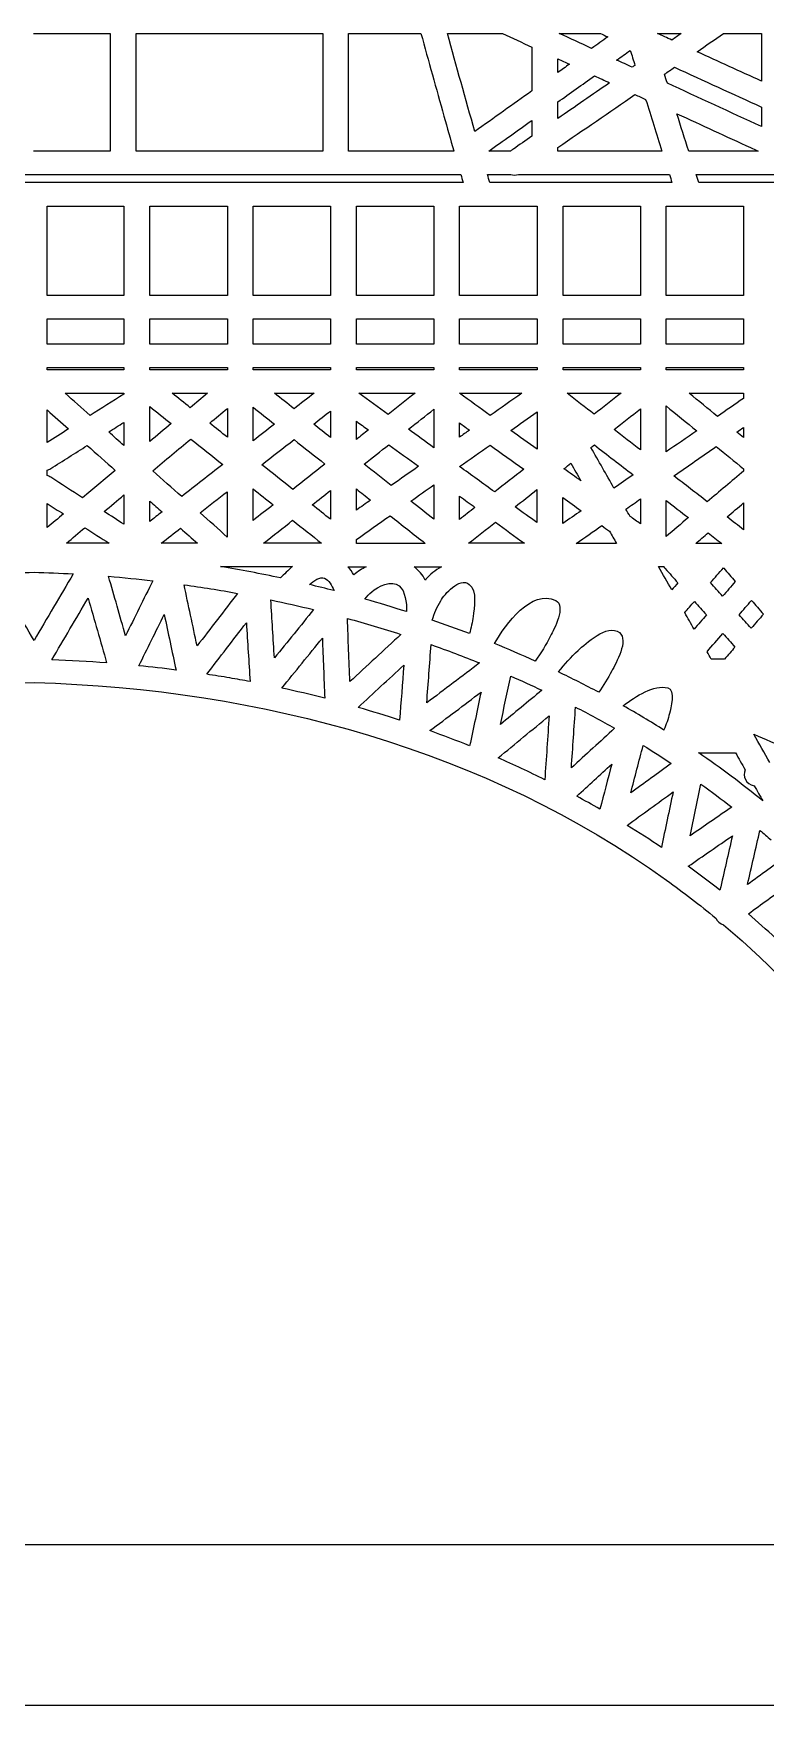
# Model space of a CAD drawing. Extents: x 385.5 to 423.8, y 888.2 to 956.4.
# Drawn here: x 404.66 to 411.97, y 888.18 to 904.88 of the extents above; entities that cross this region are included whole.
import ezdxf

# ---------------------------------------------------------------- set-up
doc = ezdxf.new("R2010")
doc.units = 0
doc.layers.add('Plan_1', color=7, linetype='CONTINUOUS')

msp = doc.modelspace()

# ---------------------------------------------------------------- linework, layer by layer
at = {"layer": 'Plan_1', "color": 7}
for p, q in [((404.66432, 904.876415), (404.67232, 904.876415)), ((404.67232, 904.876415), (405.43155, 904.876415)), ((405.43155, 904.876415), (405.43155, 903.702485)), ((405.43155, 904.876415), (405.43155, 904.876415)), ((405.68902, 904.876415), (407.50212, 904.876415)), ((405.68907, 904.876415), (405.68902, 904.876415)), ((405.68907, 903.702485), (405.68907, 904.876415)), ((407.50212, 904.876415), (407.55352, 904.876415)), ((407.55352, 904.876415), (407.55352, 903.702485)), ((407.81136, 904.876445), (407.8114, 904.876695)), ((407.81136, 903.702535), (407.81136, 904.876445)), ((407.8114, 904.876695), (408.53295, 904.876695)), ((408.7973, 904.876415), (409.34561, 904.876415)), ((409.34561, 904.876415), (409.34561, 904.876415)), ((409.91367, 904.876415), (410.32384, 904.876415)), ((409.91367, 904.876375), (409.91367, 904.876415)), ((410.89447, 904.876065), (411.13186, 904.876065)), ((410.8945, 904.876065), (410.89447, 904.876065)), ((411.55278, 904.875735), (411.93133, 904.875735)), ((411.55278, 904.875735), (411.55278, 904.875735)), ((409.64073, 904.740635), (409.64073, 904.303735)), ((410.622, 904.707565), (410.62243, 904.707965)), ((411.03715, 904.810905), (411.03715, 904.810905)), ((411.03715, 904.810905), (411.03715, 904.810905)), ((411.03733, 904.810735), (411.03733, 904.810735)), ((409.89956, 904.622165), (409.89956, 904.622215)), ((409.89956, 904.487415), (409.89956, 904.622165)), ((411.06382, 904.538465), (411.06383, 904.538535)), ((409.89912, 904.027825), (409.89912, 904.192845)), ((409.89912, 904.192845), (409.89912, 904.192805)), ((411.08819, 904.075035), (411.08821, 904.075065)), ((411.93254, 904.141435), (411.93254, 903.946805)), ((409.64075, 904.009105), (409.6408, 904.009085)), ((409.6408, 904.009085), (409.6408, 903.849805)), ((404.67232, 903.702485), (404.66432, 903.702485)), ((405.43155, 903.702485), (404.67232, 903.702485)), ((406.40849, 903.702485), (405.68907, 903.702485)), ((407.55352, 903.702485), (406.40849, 903.702485)), ((408.86014, 903.702535), (407.81136, 903.702535)), ((408.86014, 903.705535), (408.86014, 903.702535)), ((409.42647, 903.702505), (409.21092, 903.702505)), ((409.89961, 903.702465), (409.89961, 903.736865)), ((409.89961, 903.736865), (409.89961, 903.736815)), ((410.93771, 903.702465), (409.89961, 903.702465)), ((411.2982, 903.702415), (411.2054, 903.702415)), ((411.89745, 903.702415), (411.2982, 903.702415)), ((404.66731, 903.389135), (401.83748, 903.389135)), ((402.93116, 903.469735), (404.6673, 903.469735)), ((404.6673, 903.469735), (404.6753, 903.469735)), ((404.67531, 903.389135), (404.66731, 903.389135)), ((404.6753, 903.469735), (404.67531, 903.469735)), ((404.67531, 903.469735), (407.50516, 903.469735)), ((406.41145, 903.389135), (404.67531, 903.389135)), ((408.95388, 903.389135), (406.41145, 903.389135)), ((407.50516, 903.469735), (408.93078, 903.469735)), ((409.19641, 903.469385), (409.43084, 903.469385)), ((409.22032, 903.388685), (409.21991, 903.388685)), ((411.03857, 903.388685), (409.22032, 903.388685)), ((409.50608, 903.469385), (411.01297, 903.469385)), ((409.50614, 903.469385), (409.50608, 903.469385)), ((411.28029, 903.469385), (412.39321, 903.469385)), ((413.04159, 903.388685), (411.30589, 903.388685)), ((404.80148, 903.139985), (404.80148, 903.152585)), ((404.80148, 903.152585), (405.56712, 903.152585)), ((404.80148, 902.261405), (404.80148, 903.139985)), ((405.56712, 903.152585), (405.56712, 902.261405)), ((405.56712, 903.152585), (405.56712, 903.152585)), ((405.8276, 903.139005), (405.8276, 903.151605)), ((405.8276, 903.151605), (406.60048, 903.151605)), ((405.8276, 902.260385), (405.8276, 903.139005)), ((406.60048, 903.151605), (406.60053, 903.151585)), ((406.60053, 903.151585), (406.60053, 902.260385)), ((406.85671, 903.152585), (407.46321, 903.152585)), ((406.85671, 903.139985), (406.85671, 903.152585)), ((406.85671, 903.152585), (406.85671, 903.152585)), ((406.85671, 902.261405), (406.85671, 903.139985)), ((407.46321, 903.152585), (407.62958, 903.152585)), ((407.62958, 903.152585), (407.62958, 902.261405)), ((407.8897, 903.139005), (407.8897, 903.151605)), ((407.8897, 903.151605), (408.66258, 903.151605)), ((407.8897, 902.260385), (407.8897, 903.139005)), ((408.66258, 903.151605), (408.66258, 903.151585)), ((408.66258, 903.151585), (408.66258, 902.260385)), ((408.91832, 903.139005), (408.91832, 903.151605)), ((408.91832, 903.151605), (408.91832, 903.151585)), ((408.91832, 903.151585), (409.69166, 903.151585)), ((408.91832, 902.260385), (408.91832, 903.139005)), ((409.69166, 903.151585), (409.69166, 902.260385)), ((409.9509, 903.151255), (410.72422, 903.151255)), ((409.95094, 903.151235), (409.9509, 903.151255)), ((409.95094, 903.138635), (409.95094, 903.151235)), ((409.95094, 902.260055), (409.95094, 903.138635)), ((410.72422, 903.151255), (410.72422, 902.260055)), ((410.98001, 903.139005), (410.98001, 903.151605)), ((410.98001, 903.151605), (410.98001, 903.151585)), ((410.98001, 903.151585), (411.75332, 903.151585)), ((410.98001, 902.260385), (410.98001, 903.139005)), ((411.75332, 903.151585), (411.75332, 902.260385)), ((405.56712, 902.261405), (404.80148, 902.261405)), ((405.8439, 902.260385), (405.8276, 902.260385)), ((406.60053, 902.260385), (405.8439, 902.260385)), ((407.62958, 902.261405), (406.85671, 902.261405)), ((408.66258, 902.260385), (407.8897, 902.260385)), ((409.69166, 902.260385), (408.91832, 902.260385)), ((410.63872, 902.260055), (409.95094, 902.260055)), ((410.72422, 902.260055), (410.63872, 902.260055)), ((411.75332, 902.260385), (410.98001, 902.260385)), ((404.80148, 901.774155), (404.80148, 902.028695)), ((404.80148, 902.028695), (405.56712, 902.028695)), ((405.56712, 902.028695), (405.56712, 901.774155)), ((405.56712, 902.028695), (405.56712, 902.028695)), ((405.82719, 901.772755), (405.82719, 902.027285)), ((405.82719, 902.027285), (406.60053, 902.027285)), ((406.60053, 902.027285), (406.60053, 901.772755)), ((406.60053, 902.027285), (406.60053, 902.027285)), ((406.85671, 902.028695), (407.62791, 902.028695)), ((406.85704, 902.028695), (406.85671, 902.028695)), ((406.85704, 901.774155), (406.85704, 902.028695)), ((407.62791, 902.028695), (407.62991, 902.028695)), ((407.62991, 902.028695), (407.62991, 901.774155)), ((407.8897, 902.027675), (408.66258, 902.027675)), ((407.8897, 901.773125), (407.8897, 902.027675)), ((407.8897, 902.027675), (407.8897, 902.027675)), ((408.66258, 902.027675), (408.66258, 901.773125)), ((408.91832, 902.027675), (409.69166, 902.027675)), ((408.91832, 901.773125), (408.91832, 902.027675)), ((408.91832, 902.027675), (408.91832, 902.027675)), ((409.69166, 902.027675), (409.69166, 901.773125)), ((409.9509, 902.027285), (410.72422, 902.027285)), ((409.9509, 901.772755), (409.9509, 902.027285)), ((409.9509, 902.027285), (409.9509, 902.027285)), ((410.72422, 902.027285), (410.72422, 901.772755)), ((410.98001, 902.027285), (411.75332, 902.027285)), ((410.98001, 901.772755), (410.98001, 902.027285)), ((410.98001, 902.027285), (410.98001, 902.027285)), ((411.75332, 902.027285), (411.75332, 901.772755)), ((405.56712, 901.774155), (404.80148, 901.774155)), ((406.33878, 901.772755), (405.82719, 901.772755)), ((406.60053, 901.772755), (406.33878, 901.772755)), ((407.62991, 901.774155), (406.85704, 901.774155)), ((408.66258, 901.773125), (407.8897, 901.773125)), ((409.69166, 901.773125), (408.91832, 901.773125)), ((410.72422, 901.772755), (409.9509, 901.772755)), ((411.19556, 901.772755), (410.98001, 901.772755)), ((411.75332, 901.772755), (411.19556, 901.772755)), ((404.80148, 901.541715), (405.56712, 901.541715)), ((404.80148, 901.517915), (404.80148, 901.541715)), ((404.80148, 901.541715), (404.80148, 901.541715)), ((405.56712, 901.541715), (405.56712, 901.517915)), ((405.82716, 901.516555), (405.82716, 901.540355)), ((405.82716, 901.540355), (406.60053, 901.540355)), ((406.60053, 901.540355), (406.60053, 901.516555)), ((406.60053, 901.540355), (406.60053, 901.540355)), ((406.85671, 901.541715), (407.63005, 901.541715)), ((406.85671, 901.517915), (406.85671, 901.541715)), ((406.85671, 901.541715), (406.85671, 901.541715)), ((407.63005, 901.541715), (407.63005, 901.517915)), ((407.8897, 901.540725), (408.66258, 901.540725)), ((407.8897, 901.516925), (407.8897, 901.540725)), ((407.8897, 901.540725), (407.8897, 901.540725)), ((408.66258, 901.540725), (408.66258, 901.516925)), ((408.91832, 901.540725), (409.69166, 901.540725)), ((408.91832, 901.516925), (408.91832, 901.540725)), ((408.91832, 901.540725), (408.91832, 901.540725)), ((409.69166, 901.540725), (409.69166, 901.516925)), ((409.9509, 901.540355), (410.72422, 901.540355)), ((409.9509, 901.516555), (409.9509, 901.540355)), ((409.9509, 901.540355), (409.9509, 901.540355)), ((410.72422, 901.540355), (410.72422, 901.516555)), ((410.98045, 901.540355), (411.75332, 901.540355)), ((410.98045, 901.516555), (410.98045, 901.540355)), ((410.98045, 901.540355), (410.98045, 901.540355)), ((411.75332, 901.540355), (411.75332, 901.516555)), ((405.56712, 901.517915), (404.80148, 901.517915)), ((406.48118, 901.516555), (405.82716, 901.516555)), ((406.60053, 901.516555), (406.48118, 901.516555)), ((407.63005, 901.517915), (406.85671, 901.517915)), ((408.66258, 901.516925), (407.8897, 901.516925)), ((409.69166, 901.516925), (408.91832, 901.516925)), ((410.72422, 901.516555), (409.9509, 901.516555)), ((411.37097, 901.516555), (410.98045, 901.516555)), ((411.75332, 901.516555), (411.37097, 901.516555)), ((404.98031, 901.285155), (405.56761, 901.285155)), ((404.98031, 901.284675), (404.98031, 901.285155)), ((405.56761, 901.285155), (405.56761, 901.276155)), ((406.04961, 901.284155), (406.40164, 901.284155)), ((406.04961, 901.284155), (406.04961, 901.284155)), ((407.07061, 901.284805), (407.46584, 901.284805)), ((407.07061, 901.284805), (407.07061, 901.284805)), ((407.91321, 901.283765), (408.47396, 901.283765)), ((407.91321, 901.283765), (407.91321, 901.283765)), ((408.91832, 901.284485), (409.53896, 901.284485)), ((408.91832, 901.283825), (408.91832, 901.284485)), ((408.91832, 901.284485), (408.91832, 901.284485)), ((408.91878, 901.283825), (408.91832, 901.283825)), ((409.99154, 901.283825), (410.53006, 901.283825)), ((409.99154, 901.283825), (409.99154, 901.283825)), ((411.20972, 901.283815), (411.20972, 901.283765)), ((411.20972, 901.283765), (411.75332, 901.283765)), ((411.75332, 901.283765), (411.75332, 901.233465)), ((404.80192, 900.792765), (404.80192, 901.117055)), ((404.80192, 901.117055), (404.80192, 901.117055)), ((405.82719, 900.801975), (405.82719, 901.151105)), ((405.82719, 901.151105), (405.82719, 901.151105)), ((406.60053, 901.133405), (406.60053, 900.845185)), ((406.60053, 901.133405), (406.60053, 901.133405)), ((406.85715, 900.809805), (406.85715, 901.144605)), ((406.85715, 901.144605), (406.85715, 901.144605)), ((407.63007, 901.106855), (407.63007, 900.842435)), ((408.66216, 901.124555), (408.66216, 900.740385)), ((409.69166, 901.098685), (409.69166, 900.725385)), ((409.69166, 901.098685), (409.69166, 901.098685)), ((410.72422, 901.128285), (410.72422, 900.718625)), ((410.72422, 901.128285), (410.72422, 901.128285)), ((410.98045, 900.698185), (410.98045, 901.157535)), ((410.98045, 901.157535), (410.98045, 901.157535)), ((405.41656, 900.897585), (405.41656, 900.897905)), ((405.56753, 900.993205), (405.56753, 900.763855)), ((407.46218, 900.975645), (407.46218, 900.975645)), ((407.88921, 900.823815), (407.88921, 901.004495)), ((407.88921, 901.004495), (407.88921, 901.004415)), ((408.40851, 900.924455), (408.40851, 900.924455)), ((408.91832, 900.846225), (408.91832, 900.987445)), ((408.91832, 900.987445), (408.91832, 900.987425)), ((411.75332, 900.942155), (411.75332, 900.842755)), ((411.75332, 900.942155), (411.75332, 900.942155)), ((406.23442, 900.826805), (406.23442, 900.826805)), ((406.85715, 900.809805), (406.85715, 900.809805)), ((406.85735, 900.809595), (406.85735, 900.809595)), ((406.85735, 900.809595), (406.85735, 900.809595)), ((407.266, 900.821395), (407.266, 900.821395)), ((408.21219, 900.769985), (408.21219, 900.769985)), ((408.91832, 900.846205), (408.91832, 900.846205)), ((408.91853, 900.846005), (408.91853, 900.846005)), ((408.91853, 900.846005), (408.91853, 900.846005)), ((410.26398, 900.768235), (410.26397, 900.768285)), ((411.48002, 900.752285), (411.48002, 900.752285)), ((404.83704, 900.531855), (404.83704, 900.531825)), ((408.91881, 900.552905), (408.91881, 900.552905)), ((410.02907, 900.584925), (410.02913, 900.584875)), ((411.75373, 900.530085), (411.75373, 900.507285)), ((404.80194, 900.461755), (404.80194, 900.515855)), ((408.66216, 900.370155), (408.66216, 900.032585)), ((408.66216, 900.369935), (408.66216, 900.370155)), ((405.56794, 900.268755), (405.56794, 900.033625)), ((405.82675, 900.208115), (405.82675, 900.208165)), ((405.82675, 900.004635), (405.82675, 900.208115)), ((406.59968, 900.301405), (406.59968, 900.033265)), ((406.59968, 900.301405), (406.59968, 900.301405)), ((406.85715, 900.013225), (406.85715, 900.331055)), ((406.85715, 900.331055), (406.85715, 900.331055)), ((407.63007, 900.313675), (407.63007, 900.033625)), ((407.88927, 900.328285), (407.88927, 900.328305)), ((407.88927, 900.117655), (407.88927, 900.328285)), ((408.91832, 900.024455), (408.91832, 900.256855)), ((408.91832, 900.256855), (408.91832, 900.256855)), ((409.69127, 900.321835), (409.69127, 900.321815)), ((409.69127, 900.321815), (409.69127, 900.032935)), ((409.95044, 899.984995), (409.95044, 900.242575)), ((409.95044, 900.242575), (409.95044, 900.242575)), ((410.72422, 900.228935), (410.72422, 900.032585)), ((410.72427, 900.228815), (410.72422, 900.228935)), ((410.98086, 899.855655), (410.98086, 900.213305)), ((410.98086, 900.213305), (410.98086, 900.213305)), ((411.75373, 900.188785), (411.75373, 900.032235)), ((404.80197, 899.943805), (404.80197, 900.183335)), ((404.80197, 900.183335), (404.80197, 900.183335)), ((405.37037, 900.103055), (405.37037, 900.103035)), ((405.56794, 900.033625), (405.56794, 899.976125)), ((406.59968, 900.033265), (406.59968, 899.848835)), ((407.44828, 900.170575), (407.44828, 900.170425)), ((407.63007, 900.033625), (407.63007, 900.025625)), ((408.66216, 900.032585), (408.66216, 900.025585)), ((409.69127, 900.032935), (409.69127, 899.992435)), ((410.72422, 900.032585), (410.72422, 899.980185)), ((411.58819, 900.048935), (411.58819, 900.049275)), ((411.75373, 900.032235), (411.75373, 899.921315)), ((405.17833, 899.941755), (405.17833, 899.941755)), ((406.13304, 899.936675), (406.13304, 899.936675)), ((407.25235, 900.016275), (407.25235, 900.016275)), ((409.27637, 899.996875), (409.27637, 899.996875)), ((410.3384, 899.962525), (410.33841, 899.962505)), ((410.98086, 899.855655), (410.98086, 899.855655)), ((410.98107, 899.855495), (410.98107, 899.855495)), ((410.98107, 899.855495), (410.98107, 899.855495)), ((405.42001, 899.786585), (404.99355, 899.786585)), ((406.30281, 899.785925), (405.9401, 899.785925)), ((407.41658, 899.786585), (406.96063, 899.786585)), ((407.54108, 899.786585), (407.41658, 899.786585)), ((407.88927, 899.785205), (407.88927, 899.824005)), ((407.88927, 899.824005), (407.88927, 899.823985)), ((408.57534, 899.785205), (407.88927, 899.785205)), ((409.56726, 899.785925), (409.00649, 899.785925)), ((410.48381, 899.785555), (410.08343, 899.785555)), ((411.2758, 899.785395), (411.2758, 899.785395)), ((406.53293, 899.553505), (407.25111, 899.553505)), ((406.53293, 899.553505), (406.53293, 899.553505)), ((407.80411, 899.552495), (407.80414, 899.552495)), ((407.80414, 899.552495), (407.98681, 899.552495)), ((408.46371, 899.551615), (408.46371, 899.551145)), ((408.46371, 899.551145), (408.73658, 899.551145)), ((410.9573, 899.552865), (410.95735, 899.552825)), ((411.55139, 899.540535), (411.55439, 899.536535)), ((411.55439, 899.536535), (411.55484, 899.536485)), ((405.41486, 899.456585), (405.41486, 899.456545)), ((406.16853, 899.372435), (406.16853, 899.372455)), ((407.41998, 899.374175), (407.41998, 899.374175)), ((408.58175, 899.426595), (408.57575, 899.419595)), ((409.01573, 899.376005), (409.01568, 899.376005)), ((405.21085, 899.238765), (405.21085, 899.238775)), ((407.03426, 899.221245), (407.03425, 899.221275)), ((408.04163, 899.302385), (408.04155, 899.302355)), ((411.26245, 899.205915), (411.26246, 899.205915)), ((411.83289, 899.215935), (411.83289, 899.215935)), ((405.97046, 899.075075), (405.97046, 899.075095)), ((407.79904, 899.036295), (407.79901, 899.036295)), ((411.54714, 898.885485), (411.54717, 898.885535)), ((407.54871, 898.839605), (407.54875, 898.839605)), ((408.63432, 898.774605), (408.63436, 898.774605)), ((409.26656, 898.785175), (409.26653, 898.785175)), ((409.67289, 898.610275), (409.67289, 898.610275)), ((409.67307, 898.610195), (409.67307, 898.610195)), ((409.67307, 898.610195), (409.67307, 898.610195)), ((411.56298, 898.630345), (411.42957, 898.630345)), ((406.39475, 898.478875), (406.39479, 898.478905)), ((409.42863, 898.460505), (409.42863, 898.460505)), ((409.9051, 898.502395), (409.9051, 898.502375)), ((410.43801, 898.511225), (410.43765, 898.511565)), ((407.90598, 898.147825), (407.90595, 898.147825)), ((408.32003, 898.020005), (408.32, 898.019545)), ((408.32, 898.019545), (408.32003, 898.020005)), ((408.32029, 898.019775), (408.32029, 898.019775)), ((410.07575, 898.151245), (410.07576, 898.151245)), ((410.55175, 898.164485), (410.5518, 898.164505)), ((411.01372, 898.087605), (411.01375, 898.087265)), ((408.62279, 897.915425), (408.62279, 897.915425)), ((410.95895, 897.922885), (410.95851, 897.921885)), ((411.8564, 897.879375), (411.8564, 897.879375)), ((410.75079, 897.768445), (410.75079, 897.768445)), ((411.30464, 897.694595), (411.67249, 897.694595)), ((411.30516, 897.694225), (411.30464, 897.694595)), ((409.30372, 897.643485), (409.30372, 897.643485)), ((411.03182, 897.588465), (411.03179, 897.588075)), ((409.76906, 897.426085), (409.76906, 897.426085)), ((411.32835, 897.382385), (411.32835, 897.382385)), ((410.08864, 897.260725), (410.08864, 897.260725)), ((410.59163, 896.970125), (410.59163, 896.970125)), ((411.91675, 896.920065), (411.91675, 896.920105)), ((411.20115, 896.561775), (411.20115, 896.561775)), ((411.80124, 896.087125), (411.80124, 896.087125)), ((414.55628, 889.787865), (394.78423, 889.787865)), ((423.77414, 888.181845), (385.51022, 888.181845))]:
    msp.add_line(p, q, dxfattribs=at)
for points in [[(408.53295, 904.876695), (408.60865, 904.601775), (408.68521, 904.326845), (408.76264, 904.052285)], [(409.07096, 903.897435), (408.97816, 904.223295), (408.88711, 904.549515), (408.7973, 904.876415)], [(409.34561, 904.876415), (409.44401, 904.831115), (409.54236, 904.785915), (409.64073, 904.740635)], [(410.23703, 904.727695), (410.12922, 904.777395), (410.02146, 904.826995), (409.91367, 904.876375)], [(410.32384, 904.876415), (410.34864, 904.865215), (410.37304, 904.853915), (410.39784, 904.842715)], [(411.03736, 904.810765), (410.98986, 904.832965), (410.94196, 904.854365), (410.8945, 904.876065)], [(411.13186, 904.876065), (411.10076, 904.854365), (411.06866, 904.832665), (411.03736, 904.810765)], [(411.2897, 904.694345), (411.3774, 904.754545), (411.46462, 904.815145), (411.55278, 904.875735)], [(411.93133, 904.875735), (411.93133, 904.717495), (411.93133, 904.559615), (411.93125, 904.401385)], [(410.39784, 904.842715), (410.34434, 904.804215), (410.29046, 904.766115), (410.23703, 904.727695)], [(410.48641, 904.610965), (410.53171, 904.642965), (410.57711, 904.675265), (410.622, 904.707565)], [(410.62243, 904.707965), (410.63783, 904.657965), (410.65363, 904.607585), (410.66903, 904.557565)], [(411.93125, 904.401385), (411.71743, 904.498985), (411.50355, 904.596715), (411.2897, 904.694345)], [(409.89956, 904.622215), (409.93766, 904.604515), (409.97606, 904.586815), (410.0142, 904.569115)], [(410.0142, 904.569115), (409.9761, 904.541515), (409.9376, 904.514315), (409.89956, 904.487415)], [(410.64253, 904.539165), (410.59073, 904.563065), (410.53899, 904.587165), (410.48641, 904.610965)], [(410.66903, 904.557565), (410.66003, 904.551565), (410.65153, 904.545365), (410.64253, 904.539165)], [(410.96422, 904.469765), (410.99722, 904.492565), (411.03052, 904.515665), (411.06382, 904.538465)], [(411.06383, 904.538535), (411.35341, 904.406185), (411.64299, 904.273825), (411.93254, 904.141435)], [(409.89912, 904.192805), (410.02097, 904.279605), (410.14289, 904.366355), (410.26526, 904.453465)], [(410.41622, 904.383765), (410.24383, 904.264995), (410.07149, 904.146245), (409.89912, 904.027825)], [(410.26526, 904.453465), (410.31576, 904.430365), (410.36622, 904.406865), (410.41622, 904.383765)], [(410.99242, 904.379965), (410.98242, 904.409965), (410.97362, 904.440165), (410.96422, 904.469765)], [(411.93254, 903.946805), (411.61904, 904.091105), (411.30549, 904.235705), (410.99242, 904.379965)], [(409.64073, 904.303735), (409.45085, 904.167965), (409.26095, 904.032885), (409.07096, 903.897435)], [(409.89961, 903.736815), (410.15626, 903.913785), (410.41288, 904.090695), (410.6695, 904.267335)], [(410.6695, 904.267335), (410.705, 904.251035), (410.7405, 904.235035), (410.776, 904.218335)], [(410.776, 904.218335), (410.8299, 904.046465), (410.8834, 903.874305), (410.93771, 903.702465)], [(408.76264, 904.052285), (408.79474, 903.936235), (408.82764, 903.820515), (408.86014, 903.705535)], [(411.2054, 903.702415), (411.166, 903.826285), (411.1271, 903.950795), (411.08819, 904.075035)], [(411.08821, 904.075065), (411.3333, 903.962435), (411.57792, 903.849485), (411.82305, 903.736815)], [(409.21092, 903.702505), (409.35421, 903.804555), (409.49748, 903.906675), (409.64075, 904.009105)], [(409.45517, 903.722205), (409.44617, 903.715205), (409.43597, 903.709305), (409.42647, 903.702505)], [(409.6408, 903.849805), (409.5788, 903.807305), (409.5172, 903.764705), (409.45517, 903.722205)], [(411.82305, 903.736815), (411.84785, 903.725215), (411.87265, 903.714015), (411.89745, 903.702415)], [(408.93078, 903.469735), (408.93878, 903.442835), (408.94618, 903.415935), (408.95388, 903.389135)], [(409.21991, 903.388685), (409.21191, 903.415585), (409.20451, 903.442485), (409.19641, 903.469385)], [(409.43084, 903.469385), (409.45304, 903.460385), (409.47914, 903.459185), (409.50614, 903.469385)], [(411.01297, 903.469385), (411.02197, 903.442485), (411.03007, 903.415585), (411.03857, 903.388685)], [(411.30589, 903.388685), (411.29789, 903.415585), (411.28879, 903.442485), (411.28029, 903.469385)], [(405.23008, 901.063175), (405.14668, 901.136975), (405.06372, 901.210505), (404.98031, 901.284675)], [(405.56761, 901.276155), (405.45508, 901.205055), (405.34261, 901.133945), (405.23008, 901.063175)], [(406.23051, 901.140225), (406.17021, 901.188225), (406.10989, 901.236225), (406.04961, 901.284155)], [(406.40164, 901.284155), (406.34434, 901.236155), (406.28741, 901.188155), (406.23051, 901.140225)], [(407.26693, 901.129635), (407.20153, 901.181335), (407.13604, 901.233105), (407.07061, 901.284805)], [(407.46584, 901.284805), (407.39954, 901.233105), (407.33326, 901.181355), (407.26693, 901.129635)], [(408.20493, 901.072135), (408.10783, 901.142535), (408.01073, 901.213355), (407.91321, 901.283765)], [(408.47396, 901.283765), (408.38406, 901.213365), (408.29474, 901.142885), (408.20493, 901.072135)], [(409.225, 901.062625), (409.12275, 901.136425), (409.02099, 901.209955), (408.91878, 901.283825)], [(409.53896, 901.284485), (409.43419, 901.210685), (409.32939, 901.136455), (409.225, 901.062625)], [(410.26227, 901.074535), (410.17197, 901.144335), (410.08179, 901.214035), (409.99154, 901.283825)], [(410.53006, 901.283825), (410.44066, 901.214025), (410.3517, 901.144305), (410.26227, 901.074535)], [(411.49369, 901.053465), (411.39879, 901.130365), (411.30464, 901.206955), (411.20972, 901.283815)], [(411.75332, 901.233465), (411.66692, 901.173565), (411.5801, 901.113335), (411.49369, 901.053465)], [(404.80192, 901.117055), (404.87332, 901.054055), (404.94437, 900.990785), (405.01536, 900.927875)], [(405.82719, 901.151105), (405.89859, 901.094305), (405.96964, 901.037785), (406.04065, 900.981325)], [(406.4243, 900.985405), (406.4833, 901.034705), (406.54189, 901.084105), (406.60053, 901.133405)], [(406.85715, 901.144605), (406.92815, 901.088505), (406.99916, 901.032315), (407.07056, 900.975835)], [(407.46218, 900.975645), (407.51818, 901.019245), (407.57409, 901.063045), (407.63007, 901.106855)], [(408.40851, 900.924455), (408.49321, 900.991155), (408.57786, 901.057835), (408.66216, 901.124555)], [(409.42991, 900.913925), (409.51711, 900.975525), (409.60442, 901.037105), (409.69166, 901.098685)], [(410.46051, 900.922265), (410.54851, 900.990565), (410.63618, 901.059615), (410.72422, 901.128285)], [(410.98045, 901.157535), (411.08226, 901.074835), (411.18403, 900.992185), (411.28584, 900.909505)], [(405.01536, 900.927875), (404.94436, 900.882575), (404.87332, 900.838075), (404.80192, 900.792765)], [(405.41656, 900.897905), (405.46706, 900.929905), (405.51753, 900.961505), (405.56753, 900.993205)], [(405.56753, 900.763855), (405.51743, 900.808455), (405.46706, 900.852955), (405.41656, 900.897585)], [(406.04065, 900.981325), (405.96965, 900.921825), (405.89862, 900.861855), (405.82719, 900.801975)], [(406.60053, 900.845185), (406.54193, 900.892185), (406.48334, 900.938785), (406.4243, 900.985405)], [(407.07056, 900.975835), (406.99966, 900.920735), (406.92868, 900.865375), (406.85715, 900.809805)], [(407.63007, 900.842435), (407.57407, 900.887035), (407.51801, 900.931235), (407.46218, 900.975645)], [(407.88921, 901.004415), (407.92901, 900.975515), (407.96881, 900.946515), (408.00859, 900.917715)], [(408.00859, 900.917715), (407.96879, 900.886415), (407.92899, 900.855415), (407.88921, 900.823815)], [(408.66216, 900.740385), (408.57746, 900.801985), (408.49322, 900.863205), (408.40851, 900.924455)], [(408.91832, 900.987425), (408.95132, 900.963625), (408.98422, 900.939825), (409.01712, 900.915925)], [(409.01712, 900.915925), (408.98422, 900.892525), (408.95142, 900.869725), (408.91832, 900.846225)], [(409.69166, 900.725385), (409.60486, 900.788385), (409.51715, 900.851265), (409.42991, 900.913925)], [(410.72422, 900.718625), (410.63612, 900.786725), (410.5484, 900.854395), (410.46051, 900.922265)], [(411.28584, 900.909505), (411.18403, 900.839405), (411.08226, 900.768605), (410.98045, 900.698185)], [(411.68702, 900.896555), (411.70922, 900.911555), (411.73102, 900.927155), (411.75332, 900.942155)], [(411.75332, 900.842755), (411.73112, 900.860755), (411.70932, 900.878455), (411.68702, 900.896555)], [(404.83704, 900.531825), (404.95848, 900.608725), (405.08038, 900.685625), (405.20186, 900.762505)], [(405.20186, 900.762505), (405.29546, 900.679805), (405.38834, 900.597125), (405.48161, 900.514455)], [(405.85587, 900.509005), (405.98205, 900.615175), (406.10825, 900.721325), (406.23442, 900.826805)], [(406.23442, 900.826805), (406.34095, 900.742105), (406.44742, 900.657355), (406.55395, 900.572605)], [(406.94524, 900.570945), (407.0522, 900.654645), (407.15911, 900.738005), (407.266, 900.821395)], [(407.266, 900.821395), (407.36856, 900.739795), (407.47148, 900.658955), (407.57445, 900.577425)], [(407.96626, 900.576395), (408.04836, 900.640695), (408.13002, 900.705675), (408.21219, 900.769985)], [(408.21219, 900.769985), (408.31099, 900.698185), (408.40979, 900.626755), (408.50859, 900.554925)], [(408.91881, 900.552905), (409.02019, 900.624705), (409.12113, 900.696135), (409.2225, 900.767585)], [(409.2225, 900.767585), (409.33454, 900.686585), (409.44665, 900.605655), (409.55828, 900.525005)], [(410.23018, 900.741735), (410.24128, 900.750735), (410.25288, 900.759435), (410.26398, 900.768235)], [(410.45987, 900.337485), (410.38337, 900.472215), (410.3063, 900.607335), (410.23018, 900.741735)], [(410.26397, 900.768285), (410.39313, 900.668585), (410.5219, 900.568855), (410.65065, 900.469525)], [(411.057, 900.459615), (411.19816, 900.556915), (411.33888, 900.654635), (411.48002, 900.752285)], [(411.48002, 900.752285), (411.57092, 900.678185), (411.66279, 900.604175), (411.75373, 900.530085)], [(404.80194, 900.515855), (404.81344, 900.518855), (404.82504, 900.523855), (404.83704, 900.531855)], [(406.55395, 900.572605), (406.41706, 900.465775), (406.28108, 900.359585), (406.14458, 900.252755)], [(407.25405, 900.324925), (407.15098, 900.406925), (407.0479, 900.489275), (406.94524, 900.570945)], [(407.57445, 900.577425), (407.46751, 900.493325), (407.3606, 900.409305), (407.25405, 900.324925)], [(408.23658, 900.362695), (408.14628, 900.433795), (408.05651, 900.505255), (407.96626, 900.576395)], [(408.50859, 900.554925), (408.41749, 900.490625), (408.32719, 900.427005), (408.23658, 900.362695)], [(409.26913, 900.298725), (409.15236, 900.383425), (409.03556, 900.468175), (408.91881, 900.552905)], [(409.55828, 900.525005), (409.46198, 900.449805), (409.36533, 900.374235), (409.26913, 900.298725)], [(409.96067, 900.531125), (409.98377, 900.549125), (410.00637, 900.566925), (410.02907, 900.584925)], [(410.12873, 900.409635), (410.07273, 900.450135), (410.0167, 900.490635), (409.96067, 900.531125)], [(410.02913, 900.584875), (410.06253, 900.526375), (410.09593, 900.468175), (410.12873, 900.409635)], [(404.83704, 900.445355), (404.82504, 900.453355), (404.81354, 900.457955), (404.80194, 900.461755)], [(405.15567, 900.240855), (405.04963, 900.308955), (404.94308, 900.377305), (404.83704, 900.445355)], [(405.48161, 900.514455), (405.37297, 900.423255), (405.26433, 900.332055), (405.15567, 900.240855)], [(406.14458, 900.252755), (406.04838, 900.337855), (405.95213, 900.423585), (405.85587, 900.509005)], [(408.43245, 900.207635), (408.50905, 900.261735), (408.58561, 900.315855), (408.66216, 900.369935)], [(410.65065, 900.469525), (410.58685, 900.425325), (410.5236, 900.381425), (410.45987, 900.337485)], [(411.39103, 900.201355), (411.27987, 900.287455), (411.16819, 900.373555), (411.057, 900.459615)], [(411.75373, 900.507285), (411.63312, 900.405205), (411.5121, 900.303455), (411.39103, 900.201355)], [(405.37037, 900.103035), (405.43627, 900.158135), (405.50213, 900.213305), (405.56794, 900.268755)], [(405.82675, 900.208165), (405.86735, 900.172065), (405.90795, 900.136065), (405.94865, 900.099935)], [(406.3281, 900.089775), (406.4187, 900.160175), (406.50883, 900.231205), (406.59968, 900.301405)], [(406.85715, 900.331055), (406.92435, 900.277655), (406.99143, 900.224525), (407.05797, 900.170965)], [(407.44828, 900.170425), (407.50858, 900.218025), (407.56971, 900.266025), (407.63007, 900.313675)], [(407.88927, 900.328305), (407.93587, 900.291205), (407.98287, 900.254505), (408.02996, 900.217055)], [(408.02996, 900.217055), (407.98336, 900.184055), (407.93626, 900.150655), (407.88927, 900.117655)], [(408.66216, 900.025585), (408.58566, 900.086185), (408.50859, 900.147055), (408.43245, 900.207635)], [(408.91832, 900.256855), (408.96972, 900.219455), (409.02098, 900.182355), (409.07233, 900.144905)], [(409.47315, 900.151025), (409.54585, 900.207825), (409.61856, 900.265025), (409.69127, 900.321835)], [(409.95044, 900.242575), (410.01114, 900.198675), (410.0719, 900.154775), (410.13267, 900.110875)], [(410.57886, 900.128085), (410.62716, 900.161785), (410.67596, 900.195085), (410.72427, 900.228815)], [(410.98086, 900.213305), (411.05486, 900.156105), (411.12843, 900.099305), (411.20241, 900.042155)], [(411.58819, 900.049275), (411.64339, 900.095875), (411.69858, 900.142175), (411.75373, 900.188785)], [(404.80197, 900.183335), (404.85627, 900.148635), (404.90976, 900.113935), (404.96363, 900.079575)], [(404.96363, 900.079575), (404.91023, 900.034275), (404.85628, 899.989075), (404.80197, 899.943805)], [(405.56794, 899.976125), (405.50214, 900.018325), (405.43623, 900.060825), (405.37037, 900.103055)], [(405.94865, 900.099935), (405.90795, 900.068235), (405.86735, 900.036335), (405.82675, 900.004635)], [(406.59968, 899.848835), (406.50898, 899.929135), (406.41879, 900.009455), (406.3281, 900.089775)], [(407.05797, 900.170965), (406.99127, 900.118265), (406.92381, 900.065915), (406.85715, 900.013225)], [(407.63007, 900.025625), (407.56977, 900.073925), (407.50861, 900.122225), (407.44828, 900.170575)], [(407.88927, 899.823985), (408.00133, 899.903285), (408.1138, 899.982565), (408.22589, 900.061835)], [(408.22589, 900.061835), (408.3422, 899.969635), (408.45895, 899.877435), (408.57534, 899.785205)], [(409.07233, 900.144905), (409.02093, 900.104805), (408.96967, 900.064605), (408.91832, 900.024455)], [(409.69127, 899.992435), (409.61817, 900.045535), (409.54543, 900.098275), (409.47315, 900.151025)], [(410.13267, 900.110875), (410.07187, 900.068975), (410.01118, 900.026875), (409.95044, 899.984995)], [(410.62026, 900.054985), (410.60666, 900.079485), (410.59246, 900.103985), (410.57886, 900.128085)], [(410.72422, 899.980185), (410.68952, 900.004985), (410.65492, 900.030185), (410.62026, 900.054985)], [(411.20241, 900.042155), (411.12851, 899.979955), (411.05497, 899.917725), (410.98086, 899.855655)], [(411.75373, 899.921315), (411.69903, 899.963815), (411.6434, 900.006715), (411.58819, 900.048935)], [(404.99355, 899.786585), (405.05515, 899.838285), (405.11673, 899.890055), (405.17833, 899.941755)], [(405.17833, 899.941755), (405.25873, 899.890055), (405.3396, 899.838325), (405.42001, 899.786585)], [(405.9401, 899.785925), (406.0047, 899.836225), (406.06885, 899.886645), (406.13304, 899.936675)], [(406.13304, 899.936675), (406.18994, 899.886275), (406.24639, 899.835945), (406.30281, 899.785925)], [(406.96063, 899.786585), (407.05813, 899.863185), (407.15527, 899.939705), (407.25235, 900.016275)], [(407.25235, 900.016275), (407.34865, 899.939675), (407.44483, 899.863175), (407.54108, 899.786585)], [(409.00649, 899.785925), (409.09679, 899.856325), (409.18653, 899.926805), (409.27637, 899.996875)], [(409.27637, 899.996875), (409.37307, 899.926775), (409.47016, 899.856355), (409.56726, 899.785925)], [(410.08343, 899.785555), (410.16853, 899.844455), (410.25368, 899.903305), (410.3384, 899.962525)], [(410.33841, 899.962505), (410.36401, 899.944105), (410.38931, 899.925405), (410.41491, 899.907405)], [(410.41491, 899.907405), (410.43801, 899.866905), (410.46111, 899.826405), (410.48381, 899.785555)], [(411.2758, 899.785395), (411.3172, 899.820395), (411.3582, 899.854695), (411.39963, 899.889685)], [(411.39963, 899.889685), (411.44493, 899.854585), (411.48993, 899.819985), (411.53522, 899.785205)], [(411.53522, 899.785205), (411.44882, 899.785205), (411.36242, 899.785205), (411.2758, 899.785395)], [(407.13262, 899.440205), (406.93326, 899.482405), (406.73355, 899.520105), (406.53293, 899.553505)], [(407.25111, 899.553505), (407.20661, 899.517105), (407.16641, 899.477605), (407.13262, 899.440205)], [(407.86401, 899.471195), (407.84651, 899.500095), (407.82631, 899.527295), (407.80411, 899.552495)], [(407.98681, 899.552495), (407.96501, 899.541595), (407.94451, 899.529995), (407.92601, 899.518095)], [(408.57575, 899.419595), (408.54835, 899.469895), (408.51205, 899.515595), (408.46371, 899.551615)], [(408.73658, 899.551145), (408.67498, 899.516445), (408.62109, 899.472545), (408.58175, 899.426595)], [(411.03644, 899.321165), (410.99284, 899.398365), (410.94874, 899.475655), (410.9047, 899.552885)], [(410.9047, 899.552885), (410.9222, 899.552885), (410.9398, 899.552885), (410.9573, 899.552865)], [(410.95735, 899.552825), (410.96135, 899.545825), (410.96635, 899.539525), (410.97185, 899.533125)], [(410.97185, 899.533125), (411.01375, 899.485825), (411.05575, 899.438525), (411.09764, 899.391565)], [(411.42396, 899.393185), (411.46626, 899.442585), (411.50866, 899.491185), (411.55139, 899.540535)], [(411.55484, 899.536485), (411.59334, 899.492285), (411.63184, 899.447685), (411.66989, 899.403105)], [(404.27969, 899.482035), (404.41017, 899.489035), (404.54015, 899.493935), (404.67062, 899.497735)], [(404.67062, 898.816765), (404.54066, 899.038515), (404.41032, 899.260245), (404.27969, 899.482035)], [(404.67062, 899.497735), (404.8011, 899.493735), (404.93113, 899.487735), (405.06114, 899.480635)], [(405.06114, 899.480635), (404.93113, 899.259485), (404.80068, 899.037935), (404.67062, 898.816765)], [(405.58427, 898.862775), (405.52777, 899.060795), (405.47133, 899.258515), (405.41486, 899.456585)], [(405.41486, 899.456545), (405.56246, 899.444245), (405.70957, 899.429345), (405.85629, 899.412345)], [(405.85629, 899.412345), (405.76559, 899.229265), (405.67493, 899.046195), (405.58427, 898.862775)], [(406.16853, 899.372455), (406.34733, 899.347655), (406.52526, 899.318655), (406.70234, 899.286355)], [(406.29859, 898.761615), (406.25499, 898.965335), (406.21179, 899.168735), (406.16853, 899.372435)], [(407.41998, 899.374175), (407.46148, 899.409875), (407.52751, 899.458175), (407.57059, 899.437775)], [(407.66509, 899.313575), (407.58339, 899.334375), (407.50171, 899.354775), (407.41998, 899.374175)], [(407.57059, 899.437775), (407.61289, 899.417375), (407.64329, 899.366675), (407.66509, 899.313575)], [(407.92601, 899.518095), (407.90381, 899.503795), (407.88371, 899.487795), (407.86401, 899.471195)], [(408.04155, 899.302355), (408.10055, 899.355755), (408.24345, 899.423485), (408.31576, 899.360255)], [(408.31576, 899.360255), (408.37866, 899.305455), (408.39056, 899.196915), (408.38936, 899.103685)], [(408.73066, 899.213205), (408.76746, 899.274805), (408.91541, 899.452405), (409.01573, 899.376005)], [(409.01568, 899.376005), (409.09788, 899.313205), (409.06338, 899.137265), (409.05268, 899.055325)], [(411.09764, 899.391565), (411.07754, 899.368065), (411.05694, 899.344265), (411.03644, 899.321165)], [(411.54413, 899.258115), (411.50393, 899.303015), (411.46413, 899.348315), (411.42396, 899.393185)], [(411.66989, 899.403105), (411.62799, 899.354805), (411.58609, 899.306505), (411.54413, 899.258115)], [(404.84858, 898.622495), (404.96921, 898.828035), (405.08983, 899.033235), (405.21085, 899.238765)], [(405.21085, 899.238775), (405.27245, 899.023025), (405.33403, 898.807645), (405.39563, 898.591595)], [(406.70234, 899.286355), (406.56762, 899.111455), (406.43328, 898.936215), (406.29859, 898.761615)], [(407.03425, 899.221275), (407.17739, 899.191375), (407.31969, 899.159375), (407.46193, 899.124375)], [(407.07056, 898.641545), (407.05856, 898.834655), (407.04626, 899.027785), (407.03426, 899.221245)], [(407.97443, 899.228885), (407.99363, 899.256085), (408.01633, 899.279585), (408.04163, 899.302385)], [(408.38936, 899.103685), (408.25207, 899.147985), (408.11348, 899.189085), (407.97443, 899.228885)], [(408.64636, 899.019585), (408.66556, 899.086985), (408.69386, 899.151975), (408.73066, 899.213205)], [(409.26653, 898.785175), (409.38032, 898.981825), (409.63524, 899.334355), (409.87945, 899.214575)], [(409.87945, 899.214575), (409.98598, 899.162575), (409.85845, 898.924025), (409.82685, 898.860705)], [(411.16565, 899.094125), (411.19775, 899.131225), (411.23025, 899.168625), (411.26245, 899.205915)], [(411.26246, 899.205915), (411.30266, 899.161015), (411.34236, 899.116215), (411.38253, 899.071005)], [(411.70888, 899.073025), (411.75038, 899.120325), (411.79138, 899.168025), (411.83289, 899.215935)], [(411.83289, 899.215935), (411.87229, 899.170335), (411.91199, 899.124735), (411.95139, 899.078805)], [(405.71683, 898.563305), (405.80153, 898.733775), (405.88577, 898.904215), (405.97046, 899.075075)], [(405.97046, 899.075095), (406.00936, 898.890345), (406.04876, 898.705875), (406.08808, 898.521105)], [(407.46193, 899.124375), (407.33104, 898.963425), (407.20103, 898.802475), (407.07056, 898.641545)], [(407.79901, 899.036295), (407.97823, 898.986895), (408.15657, 898.933875), (408.33324, 898.876685)], [(407.82384, 898.404725), (407.81484, 898.615355), (407.80714, 898.825985), (407.79904, 899.036295)], [(409.01718, 898.884525), (408.89443, 898.931425), (408.77081, 898.976425), (408.64636, 899.019585)], [(409.05268, 899.055325), (409.04568, 898.998525), (409.03298, 898.941005), (409.01718, 898.884525)], [(411.25975, 898.928775), (411.22855, 898.983875), (411.19685, 899.039025), (411.16565, 899.094125)], [(411.38253, 899.071005), (411.34143, 899.023705), (411.30043, 898.976005), (411.25975, 898.928775)], [(411.82908, 898.937585), (411.78888, 898.982885), (411.74908, 899.027785), (411.70888, 899.073025)], [(411.95139, 899.078805), (411.91079, 899.031905), (411.87009, 898.984905), (411.82908, 898.937585)], [(406.39479, 898.478905), (406.52652, 898.650385), (406.65869, 898.821905), (406.78999, 898.993385)], [(406.78999, 898.993385), (406.80239, 898.797385), (406.81479, 898.601385), (406.82719, 898.405075)], [(408.33324, 898.876685), (408.16298, 898.719475), (407.99363, 898.562275), (407.82384, 898.404725)], [(409.82685, 898.860705), (409.78285, 898.774405), (409.73075, 898.690085), (409.67292, 898.610275)], [(410.10308, 898.716755), (410.17588, 898.785155), (410.39266, 898.986255), (410.51371, 898.894055)], [(410.51371, 898.894055), (410.61121, 898.819555), (410.47821, 898.587785), (410.43801, 898.511225)], [(411.38847, 898.702445), (411.44107, 898.763345), (411.49454, 898.824635), (411.54714, 898.885485)], [(411.54717, 898.885535), (411.58737, 898.840635), (411.62717, 898.795335), (411.66737, 898.750475)], [(407.14409, 898.340425), (407.27881, 898.506475), (407.41358, 898.673225), (407.54871, 898.839605)], [(407.54875, 898.839605), (407.55675, 898.639155), (407.56455, 898.439105), (407.57225, 898.239355)], [(408.59112, 898.193425), (408.60562, 898.387045), (408.61982, 898.581025), (408.63432, 898.774605)], [(408.63436, 898.774605), (408.7973, 898.716705), (408.95898, 898.655505), (409.11852, 898.591205)], [(409.67292, 898.610275), (409.53907, 898.670875), (409.40386, 898.729355), (409.26656, 898.785175)], [(409.9051, 898.502375), (409.9649, 898.578275), (410.03171, 898.649705), (410.10308, 898.716755)], [(411.42957, 898.630345), (411.41587, 898.654545), (411.40217, 898.678645), (411.38847, 898.702445)], [(411.66737, 898.750475), (411.63267, 898.710275), (411.59807, 898.670175), (411.56298, 898.630345)], [(405.39563, 898.591595), (405.2134, 898.605595), (405.03122, 898.615795), (404.84858, 898.622495)], [(406.08808, 898.521105), (405.96449, 898.537105), (405.84042, 898.551105), (405.71683, 898.563305)], [(407.90595, 898.147825), (408.05777, 898.288375), (408.20967, 898.428875), (408.36105, 898.569075)], [(408.36105, 898.569075), (408.34745, 898.386165), (408.33365, 898.202935), (408.32045, 898.019875)], [(409.11852, 898.591205), (408.94271, 898.458505), (408.76653, 898.326125), (408.59112, 898.193425)], [(403.06574, 898.261145), (403.59611, 898.340045), (404.13332, 898.381235), (404.67097, 898.395875)], [(404.67097, 898.395875), (406.94435, 898.334975), (409.19244, 897.712955), (410.98463, 896.422955)], [(406.62441, 898.441775), (406.54791, 898.454675), (406.47128, 898.466975), (406.39475, 898.478875)], [(406.82719, 898.405075), (406.75959, 898.417975), (406.69203, 898.430275), (406.62441, 898.441775)], [(409.32637, 897.977695), (409.36057, 898.138645), (409.39487, 898.299235), (409.42863, 898.460505)], [(409.42863, 898.460505), (409.5334, 898.414605), (409.63694, 898.367705), (409.73958, 898.318625)], [(410.30718, 898.298525), (410.175, 898.368925), (410.04069, 898.437025), (409.9051, 898.502395)], [(410.43765, 898.511565), (410.39865, 898.438765), (410.35555, 898.367275), (410.30718, 898.298525)], [(410.5518, 898.164505), (410.68011, 898.261505), (410.85804, 898.375125), (410.99662, 898.343845)], [(407.57225, 898.239355), (407.43065, 898.275755), (407.28785, 898.309055), (407.14409, 898.340425)], [(408.62279, 897.915425), (408.79259, 898.043355), (408.96284, 898.171625), (409.13269, 898.299595)], [(409.13269, 898.299595), (409.09499, 898.120955), (409.05699, 897.941955), (409.01895, 897.763445)], [(409.73958, 898.318625), (409.60184, 898.204955), (409.46411, 898.091305), (409.32637, 897.977695)], [(410.99662, 898.343845), (411.07872, 898.325445), (411.02532, 898.131845), (411.01372, 898.087605)], [(408.32045, 898.019875), (408.18356, 898.065175), (408.04542, 898.107675), (407.90598, 898.147825)], [(409.30372, 897.643485), (409.47307, 897.783355), (409.6425, 897.923205), (409.81227, 898.063085)], [(409.81227, 898.063085), (409.79767, 897.850755), (409.78357, 897.638075), (409.76867, 897.426085)], [(410.03475, 897.543845), (410.04835, 897.746175), (410.06255, 897.948505), (410.07575, 898.151245)], [(410.07576, 898.151245), (410.20752, 898.082845), (410.33751, 898.012425), (410.46546, 897.938925)], [(410.95851, 897.921885), (410.8251, 898.005285), (410.68948, 898.086235), (410.55175, 898.164485)], [(411.01375, 898.087265), (411.00005, 898.031465), (410.97995, 897.976665), (410.95895, 897.922885)], [(409.01895, 897.763445), (408.88817, 897.816145), (408.75613, 897.867165), (408.62279, 897.915425)], [(410.46546, 897.938925), (410.32172, 897.807225), (410.17843, 897.675525), (410.03475, 897.543845)], [(411.8564, 897.879375), (412.07712, 897.785475), (412.29741, 897.691195), (412.5177, 897.597275)], [(412.01682, 897.597275), (411.96332, 897.691175), (411.90988, 897.785425), (411.8564, 897.879375)], [(410.62675, 897.293075), (410.66825, 897.451315), (410.70925, 897.609875), (410.75079, 897.768445)], [(410.75079, 897.768445), (410.84529, 897.709545), (410.93943, 897.650025), (411.03182, 897.588465)], [(411.94629, 897.213425), (411.74012, 897.382205), (411.52583, 897.542805), (411.30516, 897.694225)], [(411.67249, 897.694595), (411.70459, 897.638395), (411.73669, 897.581925), (411.76879, 897.525105)], [(409.76867, 897.426085), (409.61552, 897.501985), (409.46074, 897.574785), (409.30372, 897.643485)], [(410.08864, 897.260725), (410.20495, 897.367205), (410.32087, 897.474095), (410.43677, 897.580575)], [(410.43677, 897.580575), (410.39787, 897.430835), (410.35847, 897.281145), (410.31959, 897.131425)], [(411.03179, 897.588075), (410.89663, 897.489775), (410.76145, 897.391405), (410.62675, 897.293075)], [(411.76879, 897.525105), (411.74319, 897.462505), (411.77379, 897.379125), (411.85989, 897.365525)], [(411.2191, 896.864645), (411.2554, 897.037195), (411.2918, 897.209675), (411.32835, 897.382385)], [(411.32835, 897.382385), (411.43184, 897.307285), (411.5344, 897.230735), (411.63482, 897.151865)], [(411.85989, 897.365525), (411.88859, 897.314825), (411.91759, 897.264125), (411.94629, 897.213425)], [(410.31959, 897.131425), (410.24349, 897.175325), (410.16604, 897.218525), (410.08864, 897.260725)], [(410.59163, 896.970125), (410.74435, 897.081405), (410.89702, 897.192695), (411.04974, 897.303625)], [(411.04974, 897.303625), (411.01074, 897.118865), (410.97184, 896.934055), (410.93335, 896.749645)], [(411.63482, 897.151865), (411.49626, 897.056265), (411.35765, 896.960625), (411.2191, 896.864645)], [(410.93335, 896.749645), (410.82132, 896.825145), (410.7075, 896.899025), (410.59163, 896.970125)], [(411.20115, 896.561775), (411.34828, 896.662855), (411.49456, 896.764255), (411.6417, 896.865635)], [(411.6417, 896.865635), (411.6002, 896.684255), (411.5583, 896.503255), (411.51722, 896.322225)], [(411.79275, 896.378355), (411.83375, 896.558915), (411.87525, 896.739505), (411.91675, 896.920065)], [(411.91675, 896.920105), (411.95445, 896.888505), (411.99115, 896.857105), (412.02794, 896.824805)], [(411.51722, 896.322225), (411.41371, 896.404225), (411.3085, 896.484205), (411.20115, 896.561775)], [(412.19603, 896.671665), (412.06131, 896.574065), (411.92698, 896.476015), (411.79275, 896.378355)], [(410.98463, 896.422955), (411.15358, 896.301455), (411.31701, 896.174575), (411.47521, 896.043535)], [(411.80124, 896.087125), (411.92994, 896.180725), (412.05918, 896.274605), (412.18828, 896.368525)], [(411.47521, 896.043535), (411.48891, 896.010535), (411.51841, 895.987435), (411.55351, 895.977535)], [(412.07027, 895.846175), (411.98217, 895.928175), (411.89276, 896.008485), (411.80124, 896.087125)], [(411.55351, 895.977535), (412.55437, 895.128215), (413.33541, 894.092395), (413.88933, 892.960315)]]:
    msp.add_open_spline(points, degree=3, dxfattribs=at)

doc.saveas('drawing.dxf')
